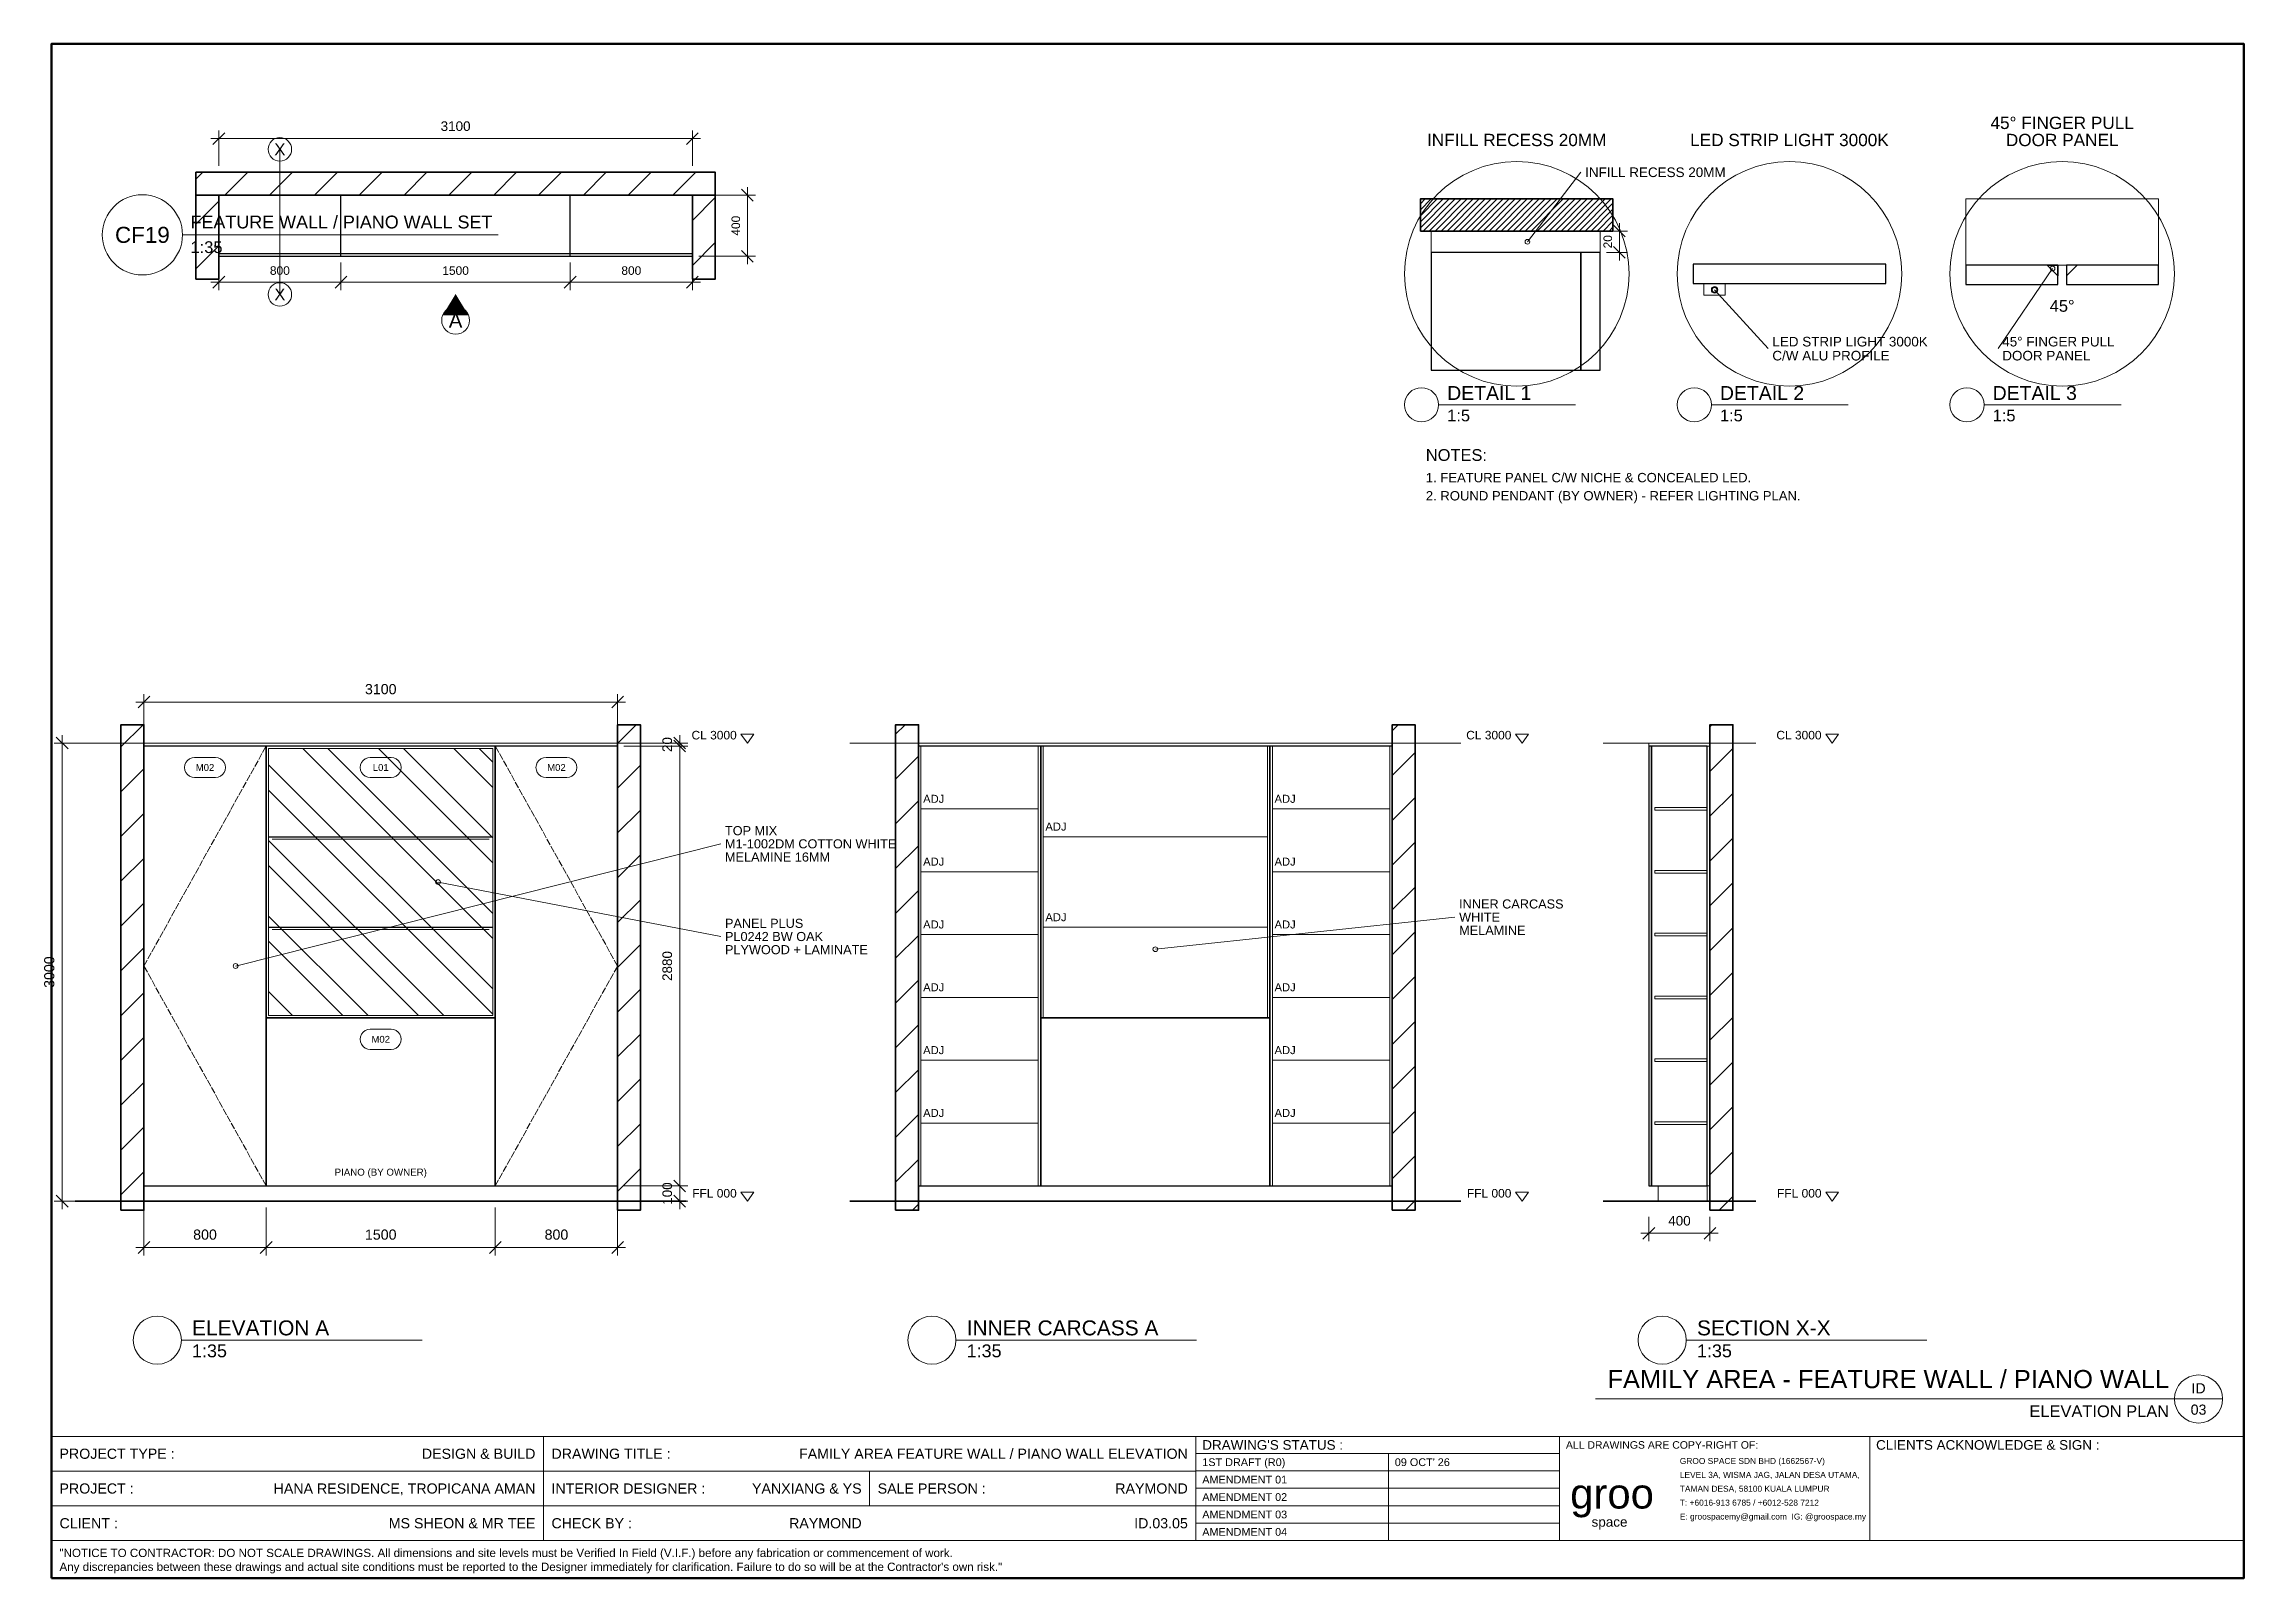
# Model space of a CAD drawing. Header units: millimetres. Extents: x 4 to 415, y 5 to 292.
import ezdxf
from ezdxf.enums import TextEntityAlignment as Align

# ---------------------------------------------------------------- set-up
doc = ezdxf.new("R2010")
doc.units = ezdxf.units.MM
doc.linetypes.add('DASHED', pattern=[1.524, 1.27, -0.254])
for name, color, linetype, lineweight in [('0-SHEET', 7, 'CONTINUOUS', 50), ('0-TITLE', 7, 'CONTINUOUS', 18), ('0-TITLE-TXT', 7, 'CONTINUOUS', 13), ('A-WALL', 250, 'CONTINUOUS', 35), ('I-CEIL', 7, 'CONTINUOUS', 18), ('I-DIM', 5, 'CONTINUOUS', 13), ('I-JOIN', 6, 'CONTINUOUS', 25), ('I-JOIN-ELEV', 7, 'CONTINUOUS', 25), ('I-JOIN-HATCH', 8, 'CONTINUOUS', 9), ('I-JOIN-HIDDEN', 6, 'DASHED', 13), ('I-JOIN-THIN', 7, 'CONTINUOUS', 13), ('I-LITE', 1, 'CONTINUOUS', 18), ('I-NOTE', 1, 'CONTINUOUS', 13), ('I-SYMB', 6, 'CONTINUOUS', 18), ('I-TAG', 5, 'CONTINUOUS', 13), ('I-TEXT', 7, 'CONTINUOUS', 13)]:
    doc.layers.add(name, color=color, linetype=linetype, lineweight=lineweight)
doc.styles.get("Standard").update_dxf_attribs({"font": 'arial.ttf'})

msp = doc.modelspace()

# ---------------------------------------------------------------- hatches: boundary and pattern name
at = {"layer": 'I-JOIN-HATCH'}
h = msp.add_hatch(dxfattribs=at)
h.set_pattern_fill('ANSI31', scale=1.8667)
h.paths.add_polyline_path([(32, 263.71), (129.14, 263.71), (129.14, 268), (32, 268)])
h = msp.add_hatch(dxfattribs=at)
h.set_pattern_fill('ANSI31', scale=1.8667)
h.paths.add_polyline_path([(32, 248), (36.29, 248), (36.29, 263.71), (32, 263.71)])
h = msp.add_hatch(dxfattribs=at)
h.set_pattern_fill('ANSI31', scale=1.8667)
h.paths.add_polyline_path([(124.86, 248), (129.14, 248), (129.14, 263.71), (124.86, 263.71)])
h = msp.add_hatch(dxfattribs=at)
h.set_pattern_fill('ANSI31', scale=0.25)
h.paths.add_polyline_path([(261, 257), (297, 257), (297, 263), (261, 263)])
h = msp.add_hatch(dxfattribs=at)
h.set_pattern_fill('ANSI31', scale=1.8667)
h.paths.add_polyline_path([(18, 73.79), (22.29, 73.79), (22.29, 164.64), (18, 164.64)])
h = msp.add_hatch(dxfattribs=at)
h.set_pattern_fill('ANSI31', scale=1.8667)
h.paths.add_polyline_path([(110.86, 73.79), (115.14, 73.79), (115.14, 164.64), (110.86, 164.64)])
h = msp.add_hatch(dxfattribs=at)
h.set_pattern_fill('ANSI31', scale=1.8667)
h.paths.add_polyline_path([(162.86, 73.79), (167.14, 73.79), (167.14, 164.64), (162.86, 164.64)])
h = msp.add_hatch(dxfattribs=at)
h.set_pattern_fill('ANSI31', scale=1.8667)
h.paths.add_polyline_path([(255.71, 73.79), (260, 73.79), (260, 164.64), (255.71, 164.64)])
h = msp.add_hatch(dxfattribs=at)
h.set_pattern_fill('ANSI31', scale=1.86667)
h.paths.add_polyline_path([(315.14, 73.79), (319.43, 73.79), (319.43, 164.64), (315.14, 164.64)])
h = msp.add_hatch(dxfattribs=at)
h.set_pattern_fill('ANSI32', scale=1.05, angle=90)
h.paths.add_polyline_path([(45.6, 110.24), (87.54, 110.24), (87.54, 160.19), (45.6, 160.19)])
at = {"layer": 'I-SYMB'}
h = msp.add_hatch(color=6, dxfattribs=at)
h.dxf.hatch_style = 1
h.paths.add_polyline_path([(80.57, 245.23), (78.15, 241.23), (82.99, 241.23)])

# ---------------------------------------------------------------- linework, layer by layer
at = {"layer": '0-SHEET'}
msp.add_lwpolyline([(5, 5), (415, 5), (415, 292), (5, 292)], close=True, dxfattribs=at)
at = {"layer": '0-TITLE'}
for p, q in [((5, 31.5), (415, 31.5)), ((97, 12), (97, 31.5)), ((219, 12), (219, 31.5)), ((287, 12), (287, 31.5)), ((345, 12), (345, 31.5)), ((5, 25), (219, 25)), ((158, 18.5), (158, 25)), ((219, 28.3), (287, 28.3)), ((219, 25.04), (287, 25.04)), ((255, 12), (255, 28.3)), ((219, 21.78), (287, 21.78)), ((5, 18.5), (219, 18.5)), ((219, 18.52), (287, 18.52)), ((219, 15.26), (287, 15.26)), ((5, 12), (415, 12))]:
    msp.add_line(p, q, dxfattribs=at)
at = {"layer": 'A-WALL'}
for p, q in [((9.43, 75.5), (123.71, 75.5)), ((154.29, 75.5), (268.57, 75.5)), ((295.14, 75.5), (323.71, 75.5))]:
    msp.add_line(p, q, dxfattribs=at)
for points in [[(32, 263.71), (129.14, 263.71), (129.14, 268), (32, 268)], [(32, 248), (36.29, 248), (36.29, 263.71), (32, 263.71)], [(124.86, 248), (129.14, 248), (129.14, 263.71), (124.86, 263.71)], [(261, 257), (297, 257), (297, 263), (261, 263)], [(18, 73.79), (22.29, 73.79), (22.29, 164.64), (18, 164.64)], [(110.86, 73.79), (115.14, 73.79), (115.14, 164.64), (110.86, 164.64)], [(162.86, 73.79), (167.14, 73.79), (167.14, 164.64), (162.86, 164.64)], [(255.71, 73.79), (260, 73.79), (260, 164.64), (255.71, 164.64)], [(315.14, 73.79), (319.43, 73.79), (319.43, 164.64), (315.14, 164.64)]]:
    msp.add_lwpolyline(points, close=True, dxfattribs=at)
at = {"layer": 'I-CEIL'}
for p, q in [((9.43, 161.21), (123.71, 161.21)), ((154.29, 161.21), (268.57, 161.21)), ((295.14, 161.21), (323.71, 161.21))]:
    msp.add_line(p, q, dxfattribs=at)
at = {"layer": 'I-DIM'}
for p, q in [((36.29, 269.2), (36.29, 275.79)), ((124.86, 269.2), (124.86, 275.79)), ((34.79, 274.29), (126.36, 274.29)), ((35.19, 273.19), (37.39, 275.39)), ((123.76, 273.19), (125.96, 275.39)), ((126.06, 263.71), (136.64, 263.71)), ((136.24, 262.61), (134.04, 264.81)), ((135.14, 250.79), (135.14, 265.21)), ((295.8, 257), (299.7, 257)), ((299.3, 255.9), (297.1, 258.1)), ((298.2, 251.5), (298.2, 258.5)), ((36.29, 251.09), (36.29, 245.93)), ((59.14, 251.09), (59.14, 245.93)), ((59.14, 251.09), (59.14, 245.93)), ((102, 251.09), (102, 245.93)), ((102, 251.09), (102, 245.93)), ((124.86, 251.09), (124.86, 245.93)), ((126.06, 252.29), (136.64, 252.29)), ((136.24, 251.19), (134.04, 253.39)), ((295.8, 253), (299.7, 253)), ((299.3, 251.9), (297.1, 254.1)), ((34.79, 247.43), (60.64, 247.43)), ((35.19, 246.33), (37.39, 248.53)), ((57.64, 247.43), (103.5, 247.43)), ((58.04, 246.33), (60.24, 248.53)), ((58.04, 246.33), (60.24, 248.53)), ((100.5, 247.43), (126.36, 247.43)), ((100.9, 246.33), (103.1, 248.53)), ((100.9, 246.33), (103.1, 248.53)), ((123.76, 246.33), (125.96, 248.53)), ((20.79, 168.88), (112.36, 168.88)), ((21.19, 167.78), (23.39, 169.98)), ((22.29, 162.41), (22.29, 170.38)), ((109.76, 167.78), (111.96, 169.98)), ((110.86, 162.41), (110.86, 170.38)), ((21.09, 161.21), (5.5, 161.21)), ((8.1, 160.11), (5.9, 162.31)), ((7, 74), (7, 162.71)), ((112.06, 161.21), (123.98, 161.21)), ((112.06, 160.64), (123.98, 160.64)), ((112.06, 160.64), (123.98, 160.64)), ((123.58, 160.11), (121.38, 162.31)), ((123.58, 159.54), (121.38, 161.74)), ((123.58, 159.54), (121.38, 161.74)), ((122.48, 159.14), (122.48, 162.71)), ((122.48, 76.86), (122.48, 162.14)), ((112.06, 78.36), (123.98, 78.36)), ((112.06, 78.36), (123.98, 78.36)), ((123.58, 77.26), (121.38, 79.46)), ((123.58, 77.26), (121.38, 79.46)), ((122.48, 74), (122.48, 79.86)), ((21.09, 75.5), (5.5, 75.5)), ((8.1, 74.4), (5.9, 76.6)), ((22.29, 74.3), (22.29, 65.33)), ((45.14, 74.3), (45.14, 65.33)), ((45.14, 74.3), (45.14, 65.33)), ((88, 74.3), (88, 65.33)), ((88, 74.3), (88, 65.33)), ((110.86, 74.3), (110.86, 65.33)), ((112.06, 75.5), (123.98, 75.5)), ((123.58, 74.4), (121.38, 76.6)), ((302.61, 68.4), (304.81, 70.6)), ((303.71, 72.59), (303.71, 68)), ((314.04, 68.4), (316.24, 70.6)), ((315.14, 72.59), (315.14, 68)), ((20.79, 66.83), (46.64, 66.83)), ((21.19, 65.73), (23.39, 67.93)), ((43.64, 66.83), (89.5, 66.83)), ((44.04, 65.73), (46.24, 67.93)), ((44.04, 65.73), (46.24, 67.93)), ((86.5, 66.83), (112.36, 66.83)), ((86.9, 65.73), (89.1, 67.93)), ((86.9, 65.73), (89.1, 67.93)), ((109.76, 65.73), (111.96, 67.93)), ((302.21, 69.5), (316.64, 69.5))]:
    msp.add_line(p, q, dxfattribs=at)
at = {"layer": 'I-JOIN'}
for p, q in [((36.29, 252.29), (36.29, 263.71)), ((59.14, 252.29), (59.14, 263.71)), ((102, 252.29), (102, 263.71)), ((36.29, 252.8), (124.86, 252.8))]:
    msp.add_line(p, q, dxfattribs=at)
msp.add_lwpolyline([(36.29, 252.29), (124.86, 252.29), (124.86, 263.71), (36.29, 263.71)], close=True, dxfattribs=at)
at = {"layer": 'I-JOIN-ELEV'}
for p, q in [((45.6, 143.69), (87.54, 143.69)), ((45.6, 126.74), (87.54, 126.74))]:
    msp.add_line(p, q, dxfattribs=at)
for points in [[(263, 231), (291, 231), (291, 253), (263, 253)], [(291, 231), (294.6, 231), (294.6, 253), (291, 253)], [(312, 247.2), (348, 247.2), (348, 250.8), (312, 250.8)], [(363, 247), (380.2, 247), (380.2, 250.6), (363, 250.6)], [(380.2, 250.6), (380.2, 248.6), (378.2, 250.6)], [(381.8, 247), (399, 247), (399, 250.6), (381.8, 250.6)], [(381.8, 250.6), (381.8, 248.6), (383.8, 250.6)], [(22.29, 78.36), (45.14, 78.36), (45.14, 160.64), (22.29, 160.64)], [(22.29, 78.36), (110.86, 78.36), (110.86, 160.64), (22.29, 160.64)], [(45.14, 109.79), (88, 109.79), (88, 160.64), (45.14, 160.64)], [(88, 78.36), (110.86, 78.36), (110.86, 160.64), (88, 160.64)], [(167.14, 78.36), (190, 78.36), (190, 160.64), (167.14, 160.64)], [(167.14, 78.36), (255.71, 78.36), (255.71, 160.64), (167.14, 160.64)], [(190, 109.79), (232.86, 109.79), (232.86, 160.64), (190, 160.64)], [(232.86, 78.36), (255.71, 78.36), (255.71, 160.64), (232.86, 160.64)], [(303.71, 78.36), (304.23, 78.36), (304.23, 160.64), (303.71, 160.64)], [(304.23, 78.36), (314.63, 78.36), (314.63, 160.64), (304.23, 160.64)], [(45.14, 78.36), (88, 78.36), (88, 109.79), (45.14, 109.79)], [(190, 78.36), (232.86, 78.36), (232.86, 109.79), (190, 109.79)]]:
    msp.add_lwpolyline(points, close=True, dxfattribs=at)
at = {"layer": 'I-JOIN-HIDDEN'}
for points in [[(45.14, 78.36), (22.29, 119.5), (45.14, 160.64)], [(88, 78.36), (110.86, 119.5), (88, 160.64)]]:
    msp.add_lwpolyline(points, dxfattribs=at)
at = {"layer": 'I-JOIN-THIN'}
for p, q in [((167.6, 78.36), (167.6, 160.64)), ((189.54, 78.36), (189.54, 160.64)), ((190.46, 109.79), (190.46, 160.64)), ((232.4, 109.79), (232.4, 160.64)), ((233.31, 78.36), (233.31, 160.64)), ((255.26, 78.36), (255.26, 160.64)), ((167.6, 148.89), (189.54, 148.89)), ((233.31, 148.89), (255.26, 148.89)), ((190.46, 143.69), (232.4, 143.69)), ((167.6, 137.13), (189.54, 137.13)), ((233.31, 137.13), (255.26, 137.13)), ((167.6, 125.38), (189.54, 125.38)), ((190.46, 126.74), (232.4, 126.74)), ((233.31, 125.38), (255.26, 125.38)), ((167.6, 113.62), (189.54, 113.62)), ((233.31, 113.62), (255.26, 113.62)), ((167.6, 101.87), (189.54, 101.87)), ((233.31, 101.87), (255.26, 101.87)), ((167.6, 90.11), (189.54, 90.11)), ((233.31, 90.11), (255.26, 90.11))]:
    msp.add_line(p, q, dxfattribs=at)
for points in [[(363, 250.6), (399, 250.6), (399, 263), (363, 263)], [(263, 253), (294.6, 253), (294.6, 257), (263, 257)], [(22.29, 160.64), (110.86, 160.64), (110.86, 161.21), (22.29, 161.21)], [(167.14, 160.64), (255.71, 160.64), (255.71, 161.21), (167.14, 161.21)], [(303.71, 160.64), (315.14, 160.64), (315.14, 161.21), (303.71, 161.21)], [(314.63, 78.36), (315.14, 78.36), (315.14, 160.64), (314.63, 160.64)], [(45.6, 110.24), (87.54, 110.24), (87.54, 160.19), (45.6, 160.19)], [(304.8, 148.63), (314.63, 148.63), (314.63, 149.14), (304.8, 149.14)], [(304.8, 136.88), (314.63, 136.88), (314.63, 137.39), (304.8, 137.39)], [(304.8, 125.12), (314.63, 125.12), (314.63, 125.63), (304.8, 125.63)], [(304.8, 113.37), (314.63, 113.37), (314.63, 113.88), (304.8, 113.88)], [(304.8, 101.61), (314.63, 101.61), (314.63, 102.12), (304.8, 102.12)], [(304.8, 89.86), (314.63, 89.86), (314.63, 90.37), (304.8, 90.37)], [(22.29, 75.5), (110.86, 75.5), (110.86, 78.36), (22.29, 78.36)], [(167.14, 75.5), (255.71, 75.5), (255.71, 78.36), (167.14, 78.36)], [(305.43, 75.5), (314.63, 75.5), (314.63, 78.36), (305.43, 78.36)]]:
    msp.add_lwpolyline(points, close=True, dxfattribs=at)
at = {"layer": 'I-LITE', "color": 1}
for p, q in [((46.29, 143.26), (86.86, 143.26)), ((46.29, 126.31), (86.86, 126.31))]:
    msp.add_line(p, q, dxfattribs=at)
msp.add_lwpolyline([(314, 245), (318, 245), (318, 247.2), (314, 247.2)], close=True, dxfattribs=at)
msp.add_circle((316, 246), 0.6, dxfattribs=at)
at = {"layer": 'I-NOTE', "color": 1}
for p, q in [((281, 255), (291, 268)), ((379.2, 250), (369, 235)), ((316, 246), (326, 235)), ((264.4, 224.5), (290, 224.5)), ((315.4, 224.5), (341, 224.5)), ((366.4, 224.5), (392, 224.5))]:
    msp.add_line(p, q, dxfattribs=at)
at = {"layer": 'I-NOTE', "color": 7}
for p, q in [((39.43, 119.5), (130.14, 142.36)), ((77.29, 135.21), (130.14, 125.02)), ((211.43, 122.64), (267.43, 128.64))]:
    msp.add_line(p, q, dxfattribs=at)
at = {"layer": 'I-NOTE', "color": 1}
for points in [[(135.14, 161.21), (133.94, 162.89), (136.34, 162.89)], [(280, 161.21), (278.8, 162.89), (281.2, 162.89)], [(338, 161.21), (336.8, 162.89), (339.2, 162.89)], [(135.14, 75.5), (133.94, 77.18), (136.34, 77.18)], [(280, 75.5), (278.8, 77.18), (281.2, 77.18)], [(338, 75.5), (336.8, 77.18), (339.2, 77.18)]]:
    msp.add_lwpolyline(points, close=True, dxfattribs=at)
for centre, radius in [((279, 249), 21), ((330, 249), 21), ((381, 249), 21), ((281, 255), 0.45), ((379.2, 250), 0.45), ((316, 246), 0.45), ((261.2, 224.5), 3.2), ((312.2, 224.5), 3.2), ((363.2, 224.5), 3.2)]:
    msp.add_circle(centre, radius, dxfattribs=at)
at = {"layer": 'I-NOTE', "color": 7}
for centre in [(77.29, 135.21), (39.43, 119.5), (211.43, 122.64)]:
    msp.add_circle(centre, 0.45, dxfattribs=at)
at = {"layer": 'I-SYMB', "color": 6}
msp.add_line((47.71, 245.14), (47.71, 272.29), dxfattribs=at)
for centre, radius in [((47.71, 272.29), 2.2), ((47.71, 245.14), 2.2), ((80.57, 240.29), 2.6)]:
    msp.add_circle(centre, radius, dxfattribs=at)
at = {"layer": 'I-TAG'}
for points in [[(31.76, 158.52), (31.28, 158.45), (30.83, 158.27), (30.44, 157.97), (30.14, 157.58), (29.95, 157.13), (29.89, 156.64), (29.95, 156.16), (30.14, 155.71), (30.44, 155.32), (30.83, 155.02), (31.28, 154.83), (31.76, 154.77), (35.66, 154.77), (36.15, 154.83), (36.6, 155.02), (36.99, 155.32), (37.29, 155.71), (37.48, 156.16), (37.54, 156.64), (37.48, 157.13), (37.29, 157.58), (36.99, 157.97), (36.6, 158.27), (36.15, 158.45), (35.66, 158.52)], [(64.62, 158.52), (64.14, 158.45), (63.68, 158.27), (63.3, 157.97), (63, 157.58), (62.81, 157.13), (62.75, 156.64), (62.81, 156.16), (63, 155.71), (63.3, 155.32), (63.68, 155.02), (64.14, 154.83), (64.62, 154.77), (68.52, 154.77), (69.01, 154.83), (69.46, 155.02), (69.85, 155.32), (70.15, 155.71), (70.33, 156.16), (70.4, 156.64), (70.33, 157.13), (70.15, 157.58), (69.85, 157.97), (69.46, 158.27), (69.01, 158.45), (68.52, 158.52)], [(97.48, 158.52), (96.99, 158.45), (96.54, 158.27), (96.15, 157.97), (95.85, 157.58), (95.67, 157.13), (95.6, 156.64), (95.67, 156.16), (95.85, 155.71), (96.15, 155.32), (96.54, 155.02), (96.99, 154.83), (97.48, 154.77), (101.38, 154.77), (101.86, 154.83), (102.32, 155.02), (102.7, 155.32), (103, 155.71), (103.19, 156.16), (103.25, 156.64), (103.19, 157.13), (103, 157.58), (102.7, 157.97), (102.32, 158.27), (101.86, 158.45), (101.38, 158.52)], [(64.62, 107.66), (64.14, 107.6), (63.68, 107.41), (63.3, 107.11), (63, 106.72), (62.81, 106.27), (62.75, 105.79), (62.81, 105.3), (63, 104.85), (63.3, 104.46), (63.68, 104.16), (64.14, 103.97), (64.62, 103.91), (68.52, 103.91), (69.01, 103.97), (69.46, 104.16), (69.85, 104.46), (70.15, 104.85), (70.33, 105.3), (70.4, 105.79), (70.33, 106.27), (70.15, 106.72), (69.85, 107.11), (69.46, 107.41), (69.01, 107.6), (68.52, 107.66)]]:
    msp.add_lwpolyline(points, close=True, dxfattribs=at)
at = {"layer": 'I-TEXT'}
for p, q in [((29.5, 256.29), (88.5, 256.29)), ((29.29, 49.5), (74.29, 49.5)), ((174.14, 49.5), (219.14, 49.5)), ((310.71, 49.5), (355.71, 49.5)), ((293.75, 38.5), (402, 38.5)), ((402, 38.5), (411, 38.5))]:
    msp.add_line(p, q, dxfattribs=at)
for centre, radius in [((22, 256.29), 7.5), ((24.79, 49.5), 4.5), ((169.64, 49.5), 4.5), ((306.21, 49.5), 4.5), ((406.5, 38.5), 4.5)]:
    msp.add_circle(centre, radius, dxfattribs=at)

# ---------------------------------------------------------------- texts
at = {"layer": '0-TITLE-TXT'}
for s, height, p in [('PROJECT TYPE :', 1.9, (6.5, 28.25)), ('DRAWING TITLE :', 1.9, (98.5, 28.25)), ("DRAWING'S STATUS :", 1.8, (220.2, 29.9)), ('ALL DRAWINGS ARE COPY-RIGHT OF:', 1.4, (288.2, 29.9)), ('CLIENTS ACKNOWLEDGE & SIGN :', 1.8, (346.2, 29.9)), ('1ST DRAFT (R0)', 1.45, (220.2, 26.67)), ("09 OCT' 26", 1.45, (256.2, 26.67)), ('GROO SPACE SDN BHD (1662567-V)', 1.12, (309.5, 26.9)), ('LEVEL 3A, WISMA JAG, JALAN DESA UTAMA,', 1.12, (309.5, 24.3)), ('PROJECT :', 1.9, (6.5, 21.75)), ('INTERIOR DESIGNER :', 1.9, (98.5, 21.75)), ('SALE PERSON :', 1.9, (159.5, 21.75)), ('AMENDMENT 01', 1.45, (220.2, 23.41)), ('AMENDMENT 02', 1.45, (220.2, 20.15)), ('TAMAN DESA, 58100 KUALA LUMPUR', 1.12, (309.5, 21.7)), ('AMENDMENT 03', 1.45, (220.2, 16.89)), ('T: +6016-913 6785 / +6012-528 7212', 1.12, (309.5, 19.1)), ('E: groospacemy@gmail.com  IG: @groospace.my', 1.12, (309.5, 16.5)), ('CLIENT :', 1.9, (6.5, 15.25)), ('CHECK BY :', 1.9, (98.5, 15.25)), ('AMENDMENT 04', 1.45, (220.2, 13.63)), ('"NOTICE TO CONTRACTOR: DO NOT SCALE DRAWINGS. All dimensions and site levels must be Verified In Field (V.I.F.) before any fabrication or commencement of work.', 1.55, (6.5, 9.7)), ('Any discrepancies between these drawings and actual site conditions must be reported to the Designer immediately for clarification. Failure to do so will be at the Contractor\'s own risk."', 1.55, (6.5, 7.1))]:
    msp.add_text(s, height=height, dxfattribs=at).set_placement(p, align=Align.MIDDLE_LEFT)
for s, p in [('DESIGN & BUILD', (95.5, 28.25)), ('FAMILY AREA FEATURE WALL / PIANO WALL ELEVATION', (217.5, 28.25)), ('HANA RESIDENCE, TROPICANA AMAN', (95.5, 21.75)), ('YANXIANG & YS', (156.5, 21.75)), ('RAYMOND', (217.5, 21.75)), ('MS SHEON & MR TEE', (95.5, 15.25)), ('RAYMOND', (156.5, 15.25)), ('ID.03.05', (217.5, 15.25))]:
    msp.add_text(s, height=1.9, dxfattribs=at).set_placement(p, align=Align.MIDDLE_RIGHT)
for s, height, p in [('groo', 5.6, (289, 18)), ('space', 1.8, (293, 14.6))]:
    msp.add_text(s, height=height, dxfattribs=at).set_placement(p)
at = {"layer": 'I-DIM'}
for s, height, p in [('3100', 1.8, (80.57, 275.19)), ('800', 1.6, (47.71, 248.33)), ('1500', 1.6, (80.57, 248.33)), ('800', 1.6, (113.43, 248.33)), ('3100', 1.9, (66.57, 169.78)), ('800', 1.9, (33.71, 67.73)), ('1500', 1.9, (66.57, 67.73)), ('800', 1.9, (99.43, 67.73)), ('400', 1.8, (309.43, 70.4))]:
    msp.add_text(s, height=height, dxfattribs=at).set_placement(p, align=Align.BOTTOM_CENTER)
for s, height, p in [('400', 1.6, (134.24, 258)), ('20', 1.6, (297.3, 255)), ('20', 1.8, (121.58, 160.93)), ('3000', 1.9, (6.1, 118.36)), ('2880', 1.8, (121.58, 119.5)), ('100', 1.8, (121.58, 76.93))]:
    msp.add_text(s, height=height, rotation=90, dxfattribs=at).set_placement(p, align=Align.BOTTOM_CENTER)
at = {"layer": 'I-NOTE', "color": 1}
for s, p in [('45° FINGER PULL', (381, 275.4)), ('INFILL RECESS 20MM', (279, 272.2)), ('LED STRIP LIGHT 3000K', (330, 272.2)), ('DOOR PANEL', (381, 272.2))]:
    msp.add_text(s, height=2.3, dxfattribs=at).set_placement(p, align=Align.BOTTOM_CENTER)
for s, height, p in [('INFILL RECESS 20MM', 1.8, (291.8, 268)), ('C/W ALU PROFILE', 1.8, (326.8, 233.69)), ('LED STRIP LIGHT 3000K', 1.8, (326.8, 236.31)), ('45° FINGER PULL', 1.8, (369.8, 236.31)), ('DOOR PANEL', 1.8, (369.8, 233.69)), ('MELAMINE 16MM', 1.7, (130.94, 139.89)), ('PLYWOOD + LAMINATE', 1.7, (130.94, 122.56)), ('MELAMINE', 1.7, (268.23, 126.18))]:
    msp.add_text(s, height=height, dxfattribs=at).set_placement(p, align=Align.MIDDLE_LEFT)
msp.add_text('45°', height=2.2, dxfattribs=at).set_placement((381, 243), align=Align.MIDDLE_CENTER)
for s, height, p in [('DETAIL 1', 2.6, (266, 225.4)), ('DETAIL 2', 2.6, (317, 225.4)), ('DETAIL 3', 2.6, (368, 225.4)), ('1:5', 2.2, (266, 221.4)), ('1:5', 2.2, (317, 221.4)), ('1:5', 2.2, (368, 221.4)), ('NOTES:', 2.2, (262, 214)), ('1. FEATURE PANEL C/W NICHE & CONCEALED LED.', 1.75, (262, 210)), ('2. ROUND PENDANT (BY OWNER) - REFER LIGHTING PLAN.', 1.75, (262, 206.6))]:
    msp.add_text(s, height=height, dxfattribs=at).set_placement(p)
at = {"layer": 'I-NOTE', "color": 7}
for s, p in [('TOP MIX', (130.94, 144.82)), ('M1-1002DM COTTON WHITE', (130.94, 142.36)), ('INNER CARCASS', (268.23, 131.11)), ('PANEL PLUS', (130.94, 127.49)), ('WHITE', (268.23, 128.64)), ('PL0242 BW OAK', (130.94, 125.02))]:
    msp.add_text(s, height=1.7, dxfattribs=at).set_placement(p, align=Align.MIDDLE_LEFT)
at = {"layer": 'I-SYMB', "color": 6}
for s, height, p in [('X', 2.2, (47.71, 272.29)), ('X', 2.2, (47.71, 245.14)), ('A', 2.73, (80.57, 240.29))]:
    msp.add_text(s, height=height, dxfattribs=at).set_placement(p, align=Align.MIDDLE_CENTER)
at = {"layer": 'I-TAG'}
for s, p in [('M02', (33.71, 156.64)), ('L01', (66.57, 156.64)), ('M02', (99.43, 156.64)), ('M02', (66.57, 105.79))]:
    msp.add_text(s, height=1.275, dxfattribs=at).set_placement(p, align=Align.MIDDLE_CENTER)
at = {"layer": 'I-TEXT'}
for s, height, p in [('FEATURE WALL / PIANO WALL SET', 2.4, (31, 257.49)), ('1:35', 2.2, (31, 252.89)), ('ADJ', 1.5, (168, 150.03)), ('ADJ', 1.5, (233.71, 150.03)), ('ADJ', 1.5, (190.86, 144.83)), ('ADJ', 1.5, (168, 138.28)), ('ADJ', 1.5, (233.71, 138.28)), ('ADJ', 1.5, (168, 126.52)), ('ADJ', 1.5, (190.86, 127.88)), ('ADJ', 1.5, (233.71, 126.52)), ('ADJ', 1.5, (168, 114.77)), ('ADJ', 1.5, (233.71, 114.77)), ('ADJ', 1.5, (168, 103.01)), ('ADJ', 1.5, (233.71, 103.01)), ('ADJ', 1.5, (168, 91.26)), ('ADJ', 1.5, (233.71, 91.26)), ('ELEVATION A', 2.8, (31.29, 50.4)), ('INNER CARCASS A', 2.8, (176.14, 50.4)), ('SECTION X-X', 2.8, (312.71, 50.4)), ('1:35', 2.4, (31.29, 46.3)), ('1:35', 2.4, (176.14, 46.3)), ('1:35', 2.4, (312.71, 46.3))]:
    msp.add_text(s, height=height, dxfattribs=at).set_placement(p)
for s, height, p in [('CF19', 3, (22, 256.29)), ('PIANO (BY OWNER)', 1.3, (66.57, 80.93)), ('ID', 1.9, (406.5, 40.5)), ('03', 1.9, (406.5, 36.5))]:
    msp.add_text(s, height=height, dxfattribs=at).set_placement(p, align=Align.MIDDLE_CENTER)
for s, height, p in [('CL 3000', 1.6, (133.14, 161.41)), ('CL 3000', 1.6, (278, 161.41)), ('CL 3000', 1.6, (336, 161.41)), ('FFL 000', 1.6, (133.14, 75.7)), ('FFL 000', 1.6, (278, 75.7)), ('FFL 000', 1.6, (336, 75.7)), ('FAMILY AREA - FEATURE WALL / PIANO WALL', 3.4, (401, 39.5))]:
    msp.add_text(s, height=height, dxfattribs=at).set_placement(p, align=Align.BOTTOM_RIGHT)
msp.add_text('ELEVATION PLAN', height=2.2, dxfattribs=at).set_placement((401, 37.3), align=Align.TOP_RIGHT)

doc.saveas('drawing.dxf')
